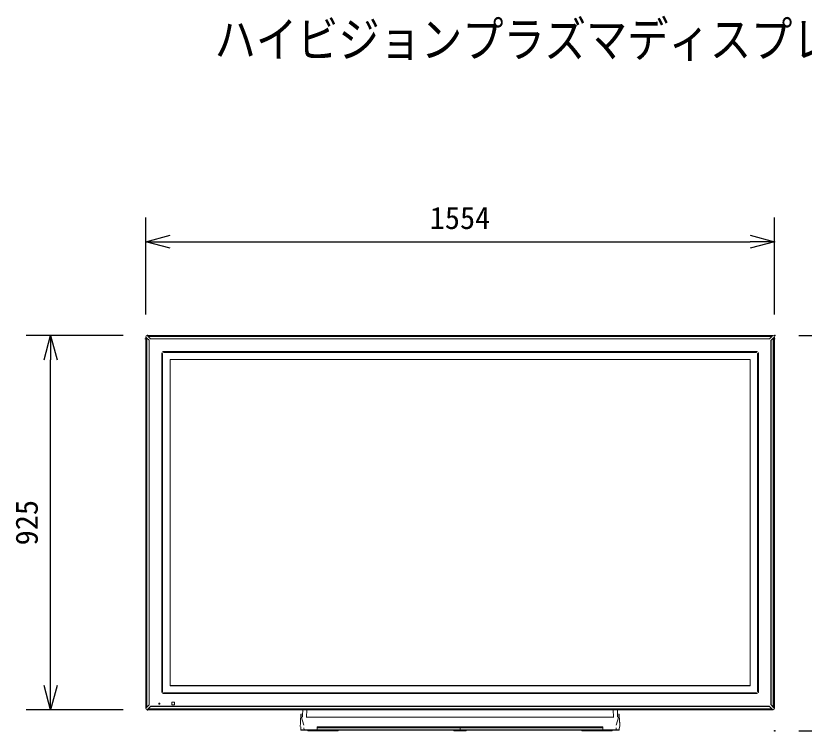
# Model space of a CAD drawing. Units: millimetres, scale not verified. Extents: x -63 to 62, y -56 to 57.
# Drawn here: x -51.9 to 13.1, y -2.1 to 56.8 of the extents above; entities that cross this region are included whole.
import ezdxf
from ezdxf.enums import TextEntityAlignment as Align

# ---------------------------------------------------------------- set-up
doc = ezdxf.new("R2010")
doc.units = ezdxf.units.MM
doc.header["$LTSCALE"] = 0.125
doc.header["$PDMODE"] = 32
doc.header["$PDSIZE"] = 0.0625
for name, color, linetype in [('0-0_0', 7, 'Continuous'), ('0-2_MOJI1', 7, 'Continuous'), ('0-4_Defpoints', 7, 'Continuous'), ('0-6_SUNPO', 7, 'Continuous')]:
    doc.layers.add(name, color=color, linetype=linetype)
doc.layers.add('0-5_GAIKEI', color=1, linetype='Continuous', lineweight=18)
doc.styles.add('ＭＳ ゴシック', font='')
doc.styles.get('ＭＳ ゴシック').set_extended_font_data('MS Gothic')

# ---------------------------------------------------------------- blocks, each defined once
blk = doc.blocks.new('_OPEN30')
at = {"layer": '0-0_0'}
blk.add_line((0, 0), (-1, 0), dxfattribs=at)
blk.add_lwpolyline([(-1, 0.26795), (0, 0), (-1, -0.26795)], dxfattribs=at)
blk = doc.blocks.new('D9')
at = {"layer": '0-4_Defpoints'}
for p in [(-46.8729, 35.3903), (-38.8729, 35.3903), (-38.8729, 4.5503)]:
    blk.add_point(p, dxfattribs=at)
at = {"layer": '0-6_SUNPO'}
for p, q in [((-40.8729, 35.3903), (-48.8729, 35.3903)), ((-46.8729, 6.5503), (-46.8729, 33.3903)), ((-40.8729, 4.5503), (-48.8729, 4.5503))]:
    blk.add_line(p, q, dxfattribs=at)
at = {"layer": '0-6_SUNPO', "xscale": 2, "yscale": 2}
for p, rotation in [((-46.8729, 35.3903), 90), ((-46.8729, 4.5503), 270)]:
    blk.add_blockref('_OPEN30', p, dxfattribs=dict(at, rotation=rotation))
at = {"layer": '0-6_SUNPO', "style": 'ＭＳ ゴシック'}
blk.add_text('925', height=1.833, rotation=90, dxfattribs=at).set_placement((-47.3729, 18.0953), align=Align.BOTTOM_LEFT)
blk = doc.blocks.new('D7')
at = {"layer": '0-4_Defpoints'}
for p in [(12.8011, 35.3903), (20.8011, 35.3903), (12.8011, 2.8136)]:
    blk.add_point(p, dxfattribs=at)
at = {"layer": '0-6_SUNPO'}
for p, q in [((14.8011, 35.3903), (22.8011, 35.3903)), ((20.8011, 4.8136), (20.8011, 33.3903)), ((14.8011, 2.8136), (22.8011, 2.8136))]:
    blk.add_line(p, q, dxfattribs=at)
at = {"layer": '0-6_SUNPO', "xscale": 2, "yscale": 2}
for p, rotation in [((20.8011, 35.3903), 90), ((20.8011, 2.8136), 270)]:
    blk.add_blockref('_OPEN30', p, dxfattribs=dict(at, rotation=rotation))
at = {"layer": '0-6_SUNPO', "style": 'ＭＳ ゴシック'}
blk.add_text('977', height=1.833, rotation=90, dxfattribs=at).set_placement((20.3011, 17.2269), align=Align.BOTTOM_LEFT)
blk = doc.blocks.new('D6')
at = {"layer": '0-4_Defpoints'}
for p in [(12.7738, 43.1072), (-39.0262, 35.1072), (12.7738, 35.1072)]:
    blk.add_point(p, dxfattribs=at)
at = {"layer": '0-6_SUNPO'}
for p, q in [((-39.0262, 37.1072), (-39.0262, 45.1072)), ((12.7738, 37.1072), (12.7738, 45.1072)), ((-37.0262, 43.1072), (10.7738, 43.1072))]:
    blk.add_line(p, q, dxfattribs=at)
at = {"layer": '0-6_SUNPO', "xscale": 2, "yscale": 2, "rotation": 180}
blk.add_blockref('_OPEN30', (-39.0262, 43.1072), dxfattribs=at)
at = {"layer": '0-6_SUNPO', "xscale": 2, "yscale": 2}
blk.add_blockref('_OPEN30', (12.7738, 43.1072), dxfattribs=at)
at = {"layer": '0-6_SUNPO', "style": 'ＭＳ ゴシック'}
blk.add_text('1554', height=1.833, dxfattribs=at).set_placement((-15.6262, 43.6072), align=Align.BOTTOM_LEFT)

msp = doc.modelspace()

# ---------------------------------------------------------------- linework, layer by layer
at = {"layer": '0-5_GAIKEI'}
for p, q in [((-41.1763, 30.3263), (-41.1122, 30.2621)), ((-41.1122, 30.249), (-41.0883, 30.249)), ((-41.1122, 30.249), (-41.1122, -0.1698)), ((-41.0883, 30.249), (-40.9012, 30.0619)), ((-41.0883, -0.1698), (-41.0883, 30.249)), ((-40.9788, 30.3955), (-41.043, 30.4596)), ((-40.9657, 30.3955), (-40.9657, 30.3716)), ((-40.9657, 30.3955), (10.4131, 30.3955)), ((-40.7786, 30.1845), (-40.9657, 30.3716)), ((10.4131, 30.3716), (-40.9657, 30.3716)), ((-40.9012, 30.0619), (-40.8838, 30.0619)), ((-40.9012, 30.0619), (-40.9012, 0.0173)), ((-40.8838, 0.0173), (-40.8838, 30.0619)), ((-40.7786, 30.1845), (-40.7786, 30.1671)), ((-40.7786, 30.1845), (10.226, 30.1845)), ((10.226, 30.1671), (-40.7786, 30.1671)), ((10.226, 30.1845), (10.4131, 30.3716)), ((10.226, 30.1845), (10.226, 30.1671)), ((10.3486, 30.0619), (10.3312, 30.0619)), ((10.3312, 0.0173), (10.3312, 30.0619)), ((10.5358, 30.249), (10.3486, 30.0619)), ((10.3486, 30.0619), (10.3486, 0.0173)), ((10.4131, 30.3955), (10.4131, 30.3716)), ((10.4263, 30.3955), (10.4904, 30.4596)), ((10.5358, -0.1698), (10.5358, 30.249)), ((10.5596, 30.249), (10.5358, 30.249)), ((10.6237, 30.3263), (10.5596, 30.2621)), ((10.5596, 30.249), (10.5596, -0.1698)), ((-39.8634, 1.0484), (-39.8634, 29.0307)), ((-39.8399, 29.0307), (-39.8634, 29.0307)), ((-39.8051, 28.9755), (-39.8399, 29.0307)), ((-39.8065, 1.1229), (-39.8065, 28.9563)), ((-39.7968, 28.9563), (-39.8065, 28.9563)), ((-39.7968, 28.9563), (-39.7968, 1.1229)), ((-39.7968, 28.9563), (-39.793, 28.9563)), ((-39.793, 28.9563), (-39.793, 1.1229)), ((-39.7674, 29.1267), (9.2149, 29.1267)), ((-39.7674, 29.1032), (-39.7122, 29.0684)), ((-39.693, 29.0698), (9.1404, 29.0698)), ((-39.693, 29.0601), (-39.693, 29.0698)), ((9.1404, 29.0601), (-39.693, 29.0601)), ((-39.693, 29.0563), (-39.693, 29.0601)), ((-39.693, 29.0563), (9.1404, 29.0563)), ((9.1404, 29.0601), (9.1404, 29.0698)), ((9.1404, 29.0563), (9.1404, 29.0601)), ((9.2149, 29.1032), (9.1596, 29.0684)), ((9.2149, 29.1032), (9.2149, 29.1267)), ((9.2442, 28.9563), (9.2404, 28.9563)), ((9.2404, 28.9563), (9.2404, 1.1229)), ((9.2539, 28.9563), (9.2442, 28.9563)), ((9.2442, 1.1229), (9.2442, 28.9563)), ((9.2525, 28.9755), (9.2873, 29.0307)), ((9.2539, 28.9563), (9.2539, 1.1229)), ((9.3109, 29.0307), (9.2873, 29.0307)), ((9.3109, 29.0307), (9.3109, 1.0484)), ((-39.1763, 28.4896), (-39.1763, 1.5896)), ((8.6237, 28.4896), (-39.1763, 28.4896)), ((8.6237, 28.4729), (-39.1763, 28.4729)), ((-39.1763, 28.4729), (-39.1763, 1.6063)), ((8.6237, 28.4896), (8.6237, 1.5896)), ((8.6237, 28.4729), (8.6237, 1.6063)), ((8.6237, 1.6063), (-39.1763, 1.6063)), ((8.6237, 1.5896), (-39.1763, 1.5896)), ((-39.8051, 1.1037), (-39.8399, 1.0484)), ((-39.7968, 1.1229), (-39.8065, 1.1229)), ((-39.7968, 1.1229), (-39.793, 1.1229)), ((-39.7674, 0.976), (-39.7122, 1.0108)), ((9.2149, 0.9524), (-39.7674, 0.9524)), ((-39.693, 1.0229), (-39.693, 1.0191)), ((9.1404, 1.0229), (-39.693, 1.0229)), ((-39.693, 1.0094), (-39.693, 1.0191)), ((-39.693, 1.0191), (9.1404, 1.0191)), ((9.1404, 1.0094), (-39.693, 1.0094)), ((9.1404, 1.0229), (9.1404, 1.0191)), ((9.1404, 1.0094), (9.1404, 1.0191)), ((9.2149, 0.976), (9.1596, 1.0108)), ((9.2149, 0.9524), (9.2149, 0.976)), ((9.2442, 1.1229), (9.2404, 1.1229)), ((9.2539, 1.1229), (9.2442, 1.1229)), ((9.2525, 1.1037), (9.2873, 1.0484)), ((-40.9012, 0.0173), (-41.0883, -0.1698)), ((-40.8838, 0.0173), (-40.9012, 0.0173)), ((-40.0938, 0.1671), (-40.0188, 0.1671)), ((-40.0938, 0.0921), (-40.0938, 0.1671)), ((-40.0188, 0.0921), (-40.0938, 0.0921)), ((-40.0188, 0.1671), (-40.0188, 0.0921)), ((-39.0288, 0.2288), (-39.0288, 0.0304)), ((-38.8138, 0.2454), (-39.0121, 0.2454)), ((-39.0121, 0.0138), (-38.8138, 0.0138)), ((-38.7971, 0.0304), (-38.7971, 0.2288)), ((10.3312, 0.0173), (10.3486, 0.0173)), ((10.3486, 0.0173), (10.5358, -0.1698)), ((-41.1122, -0.183), (-41.1763, -0.2471)), ((-41.0883, -0.1698), (-41.1122, -0.1698)), ((-41.043, -0.3804), (-40.9788, -0.3163)), ((-40.9657, -0.2925), (-40.7786, -0.1053)), ((-40.9657, -0.2925), (10.4131, -0.2925)), ((-40.9657, -0.2925), (-40.9657, -0.3163)), ((10.4131, -0.3163), (-40.9657, -0.3163)), ((-40.7786, -0.0879), (-40.7786, -0.1053)), ((-40.7786, -0.0879), (10.226, -0.0879)), ((10.226, -0.1053), (-40.7786, -0.1053)), ((-40.0096, -0.3166), (-39.0096, -0.3166)), ((-40.0096, -0.3697), (-40.0096, -0.3166)), ((-39.9176, -0.375), (-39.1151, -0.375)), ((-39.0096, -0.3691), (-39.0096, -0.3166)), ((-38.0913, -0.3211), (-35.9028, -0.3211)), ((-38.0913, -0.349), (-38.0913, -0.3211)), ((-38.0907, -0.3423), (-38.0913, -0.349)), ((-38.0912, -0.3215), (-35.9027, -0.3215)), ((-38.0907, -0.3407), (-38.0907, -0.3423)), ((-38.0907, -0.3407), (-34.8085, -0.3407)), ((-38.0898, -0.3296), (-37.6631, -0.3296)), ((-37.924, -0.351), (-34.9752, -0.351)), ((-37.9013, -0.3589), (-37.924, -0.351)), ((-37.9013, -0.3589), (-34.998, -0.3589)), ((-37.6684, -0.3215), (-37.6674, -0.3231)), ((-37.6674, -0.3231), (-37.4985, -0.3231)), ((-37.6674, -0.3231), (-37.6609, -0.3331)), ((-37.5028, -0.3296), (-37.0965, -0.3296)), ((-37.4985, -0.3231), (-37.4975, -0.3215)), ((-37.1017, -0.3215), (-37.1007, -0.3231)), ((-37.1007, -0.3231), (-36.9319, -0.3231)), ((-37.1007, -0.3231), (-37.0942, -0.3331)), ((-36.9361, -0.3296), (-36.5298, -0.3296)), ((-36.9319, -0.3231), (-36.9309, -0.3215)), ((-36.535, -0.3215), (-36.534, -0.3231)), ((-36.534, -0.3231), (-36.3652, -0.3231)), ((-36.534, -0.3231), (-36.5276, -0.3331)), ((-36.3694, -0.3296), (-35.9631, -0.3296)), ((-36.3652, -0.3231), (-36.3642, -0.3215)), ((-35.9684, -0.3215), (-35.9674, -0.3231)), ((-35.9674, -0.3231), (-35.9024, -0.3231)), ((-35.9674, -0.3231), (-35.9609, -0.3331)), ((-35.9609, -0.3331), (-35.8962, -0.3331)), ((-35.8635, -0.3231), (-35.7985, -0.3231)), ((-35.8632, -0.3215), (-34.808, -0.3215)), ((-35.8631, -0.3211), (-34.808, -0.3211)), ((-35.8028, -0.3296), (-35.3965, -0.3296)), ((-35.7985, -0.3231), (-35.7975, -0.3215)), ((-35.4017, -0.3215), (-35.4007, -0.3231)), ((-35.2319, -0.3231), (-35.4007, -0.3231)), ((-35.4007, -0.3231), (-35.3942, -0.3331)), ((-35.2383, -0.3331), (-35.3942, -0.3331)), ((-35.2383, -0.3331), (-35.2319, -0.3231)), ((-35.2361, -0.3296), (-34.8094, -0.3296)), ((-35.2319, -0.3231), (-35.2309, -0.3215)), ((-34.998, -0.3589), (-34.9752, -0.351)), ((-34.808, -0.349), (-34.808, -0.3211)), ((-27.8967, -0.3804), (-27.9291, -1.0009)), ((-2.6559, -0.3804), (-2.6235, -1.0009)), ((10.226, -0.0879), (10.226, -0.1053)), ((10.4131, -0.2925), (10.226, -0.1053)), ((10.4131, -0.2925), (10.4131, -0.3163)), ((10.4904, -0.3804), (10.4263, -0.3163)), ((10.5358, -0.1698), (10.5596, -0.1698)), ((10.5596, -0.183), (10.6237, -0.2471)), ((-28.3572, -0.7134), (-28.366, -0.9018)), ((-28.3616, -0.9379), (-28.1521, -1.6596)), ((-27.9466, -1.0009), (-27.9466, -1.001)), ((-2.6059, -1.0009), (-27.9466, -1.0009)), ((-2.6059, -1.001), (-27.9466, -1.001)), ((-2.6059, -1.0009), (-2.6059, -1.001)), ((-2.191, -0.9379), (-2.4005, -1.6596)), ((-2.1953, -0.7134), (-2.1866, -0.9018)), ((-28.443, -1.7271), (-28.443, -1.7271)), ((-28.4356, -1.5866), (-28.4356, -1.5867)), ((-28.4356, -1.5867), (-28.4356, -1.5868)), ((-28.4013, -1.832), (-28.4012, -1.8333)), ((-28.4012, -1.8333), (-28.4012, -1.8332)), ((-28.4012, -1.8333), (-28.4012, -1.8333)), ((-28.3959, -1.9346), (-28.3959, -1.9345)), ((-28.3959, -1.9346), (-28.3959, -1.9346)), ((-28.1437, -1.8658), (-28.1352, -2.0288)), ((-27.0424, -1.8041), (-27.0424, -1.8662)), ((-27.0418, -1.8761), (-27.0417, -2.0288)), ((-15.2763, -1.811), (-15.2763, -1.8671)), ((-15.2763, -1.867), (-15.2763, -1.8769)), ((-15.2763, -1.8769), (-15.2763, -2.0288)), ((-3.5108, -1.8761), (-3.5109, -2.0288)), ((-3.5102, -1.8041), (-3.5102, -1.8662)), ((-2.4089, -1.8658), (-2.4174, -2.0288)), ((-2.1566, -1.9346), (-2.1566, -1.9345)), ((-2.1566, -1.9346), (-2.1566, -1.9346)), ((-2.1513, -1.832), (-2.1513, -1.8333)), ((-2.1513, -1.8333), (-2.1513, -1.8332)), ((-2.1513, -1.8333), (-2.1513, -1.8333)), ((-2.117, -1.5866), (-2.117, -1.5867)), ((-2.117, -1.5867), (-2.117, -1.5868)), ((-2.1096, -1.7271), (-2.1096, -1.7271)), ((-28.391, -2.0288), (-28.1352, -2.0288)), ((-28.1352, -2.0288), (-27.0417, -2.0288)), ((-27.8096, -2.0604), (-27.8096, -2.1171)), ((-27.8096, -2.1171), (-27.3096, -2.1171)), ((-27.3096, -2.0604), (-27.3096, -2.1171)), ((-27.3096, -2.1171), (-25.9763, -2.1171)), ((-27.0417, -2.0288), (-15.2763, -2.0288)), ((-25.4763, -2.1171), (-25.4763, -2.0604)), ((-25.4763, -2.1171), (-25.3196, -2.1171)), ((-25.3196, -2.1171), (-25.3196, -2.0604)), ((-15.2763, -2.0288), (-3.5109, -2.0288)), ((-15.2763, -2.0604), (-15.2763, -2.0288)), ((-14.7773, -2.0604), (-14.7773, -2.1271)), ((-5.0763, -2.1171), (-5.0763, -2.0604)), ((-4.5763, -2.0604), (-4.5763, -2.1171)), ((-2.4174, -2.0288), (-3.5109, -2.0288)), ((-3.243, -2.0604), (-3.243, -2.1171)), ((-2.1616, -2.0288), (-2.4174, -2.0288))]:
    msp.add_line(p, q, dxfattribs=at)
at = {"layer": '0-5_GAIKEI', "color": 7}
for p, q in [((-41.1763, 30.3263), (-41.1763, -0.2471)), ((10.4904, 30.4596), (-41.043, 30.4596)), ((10.6237, 30.3263), (10.6237, -0.2471)), ((10.4904, -0.3804), (-41.043, -0.3804)), ((-28.2385, -0.3804), (-28.2623, -0.8328)), ((-28.2385, -0.3804), (-28.2623, -0.8326)), ((-2.3141, -0.3804), (-2.2903, -0.8326)), ((-28.3905, -0.7436), (-28.4224, -1.3409)), ((-28.2623, -0.8328), (-28.2623, -0.9859)), ((-2.1621, -0.7436), (-2.1301, -1.3409)), ((-28.443, -1.7271), (-28.443, -1.7667)), ((-28.4356, -1.5866), (-28.4276, -1.4368)), ((-28.4262, -1.4121), (-28.4276, -1.4368)), ((-28.4239, -1.369), (-28.4262, -1.4119)), ((-28.4247, -1.3836), (-28.4262, -1.4121)), ((-28.424, -1.3694), (-28.4247, -1.3836)), ((-28.4224, -1.3409), (-28.424, -1.3694)), ((-28.4012, -1.8332), (-28.4037, -1.7859)), ((-28.3959, -1.9345), (-28.4012, -1.8333)), ((-28.391, -2.0288), (-28.3959, -1.9346)), ((-2.1616, -2.0288), (-2.1566, -1.9346)), ((-2.1566, -1.9345), (-2.1513, -1.8333)), ((-2.1513, -1.8332), (-2.1488, -1.7859)), ((-2.1286, -1.369), (-2.1263, -1.4119)), ((-2.1278, -1.3836), (-2.1263, -1.4121)), ((-2.1263, -1.4121), (-2.125, -1.4368)), ((-2.117, -1.5866), (-2.125, -1.4368)), ((-2.1096, -1.7271), (-2.1096, -1.7667)), ((-28.3577, -2.0604), (-2.1949, -2.0604))]:
    msp.add_line(p, q, dxfattribs=at)
at = {"layer": '0-5_GAIKEI'}
for points in [[(-39.8399, 29.0307), (-39.8399, 1.0484), (-39.8634, 1.0484)], [(9.2149, 29.1032), (-39.7674, 29.1032), (-39.7674, 29.1267)], [(9.3109, 1.0484), (9.2873, 1.0484), (9.2873, 29.0307)], [(-39.7674, 0.9524), (-39.7674, 0.976), (9.2149, 0.976)], [(-37.6609, -0.3331), (-37.505, -0.3331), (-37.4985, -0.3231)], [(-37.0942, -0.3331), (-36.9383, -0.3331), (-36.9319, -0.3231)], [(-36.5276, -0.3331), (-36.3717, -0.3331), (-36.3652, -0.3231)], [(-35.8823, -0.3377), (-35.883, -0.3377), (-35.8836, -0.3377)], [(-35.8697, -0.3331), (-35.805, -0.3331), (-35.7985, -0.3231)], [(-34.8085, -0.3407), (-34.8085, -0.3423), (-34.808, -0.349)], [(-25.9763, -2.0604), (-25.9763, -2.1171), (-25.4763, -2.1171)], [(-15.7773, -2.0604), (-15.7773, -2.1271), (-14.7773, -2.1271)], [(-5.0763, -2.1171), (-5.233, -2.1171), (-5.233, -2.0604)], [(-3.243, -2.1171), (-4.5763, -2.1171), (-5.0763, -2.1171)], [(-2.743, -2.0604), (-2.743, -2.1171), (-3.243, -2.1171)]]:
    msp.add_lwpolyline(points, dxfattribs=at)
at = {"layer": '0-5_GAIKEI', "color": 7}
for points in [[(-2.3141, -0.3804), (-2.2903, -0.8328), (-2.2903, -0.9859)], [(-2.1301, -1.3409), (-2.1286, -1.3694), (-2.1278, -1.3836)]]:
    msp.add_lwpolyline(points, dxfattribs=at)
for centre, radius, start, end in [((-41.043, 30.3263), 0.1333, 90, 180), ((10.4904, 30.3263), 0.1333, 0, 90), ((-41.043, -0.2471), 0.1333, 180, 270), ((10.4904, -0.2471), 0.1333, 270, 0), ((-28.3592, -0.7457), 0.0314, 165.9903, 176.02179), ((-2.1934, -0.7457), 0.0314, 3.97821, 14.0097), ((-2468.1909, 126.2268), 2443.101, 356.99784, 357.00114), ((2437.6384, 126.2268), 2443.101, 182.99886, 183.00216), ((-28.3577, -2.0271), 0.0333, 182.99981, 256.36613), ((-2.1949, -2.0271), 0.0333, 283.63387, 357.00019)]:
    msp.add_arc(centre, radius, start, end, dxfattribs=at)
at = {"layer": '0-5_GAIKEI'}
for centre, radius, start, end in [((-44.6559, 30.2486), 3.5437, 0.00711, 0.2196), ((-41.6728, 30.3389), 0.5914, 351.25349, 352.83573), ((-41.0548, 30.9504), 0.5856, 277.15645, 278.75433), ((-40.9653, 33.939), 3.5436, 269.78039, 269.99289), ((10.4127, 33.939), 3.5436, 270.00711, 270.21961), ((10.5023, 30.9504), 0.5856, 261.24567, 262.84355), ((11.1203, 30.3389), 0.5914, 187.16427, 188.74651), ((14.1033, 30.2486), 3.5437, 179.7804, 179.99289), ((-39.6929, 28.9655), 0.0946, 90.02549, 98.82621), ((9.1496, 28.9562), 0.0946, 0.02542, 8.82627), ((-39.7022, 1.123), 0.0946, 180.02542, 188.82627), ((9.1403, 1.1137), 0.0946, 270.02549, 278.82621), ((-39.0121, 0.2288), 0.0167, 90, 180), ((-39.0121, 0.0304), 0.0167, 180, 270), ((-38.8138, 0.2288), 0.0167, 0, 90), ((-38.8138, 0.0304), 0.0167, 270, 0), ((-44.6557, -0.1694), 3.5436, 359.78039, 359.99289), ((-41.6671, -0.259), 0.5856, 7.15645, 8.75433), ((-41.0556, -0.877), 0.5914, 81.25349, 82.83573), ((-40.9653, -3.86), 3.5437, 90.00711, 90.2196), ((-35.8836, -0.3184), 0.0193, 187.92034, 270), ((-35.8823, -0.3184), 0.0193, 270, 352.12355), ((10.4127, -3.86), 3.5437, 89.7804, 89.99289), ((10.5031, -0.877), 0.5914, 97.16427, 98.74651), ((11.1145, -0.259), 0.5856, 171.24567, 172.84355), ((14.1032, -0.1694), 3.5436, 180.00711, 180.21961), ((-15.2325, 9141.7281), 9143.5085, 269.926, 269.99973), ((-15.2764, 80030.0968), 80031.9737, 269.99158, 270), ((-15.2761, 80030.0911), 80031.968, 270, 270.00842), ((-15.3031, 9115.5037), 9117.284, 270.00017, 270.07411), ((-28.3588, -2.0303), 0.0299, 239.0093, 249.46277), ((-28.1019, -2.0271), 0.0333, 182.98206, 269.98414), ((-2.4507, -2.0271), 0.0333, 270.01586, 357.01794)]:
    msp.add_arc(centre, radius, start, end, dxfattribs=at)
for centre, major_axis, ratio, start_param, end_param in [((-41.0622, 30.2621), (0.05, 0.0002), 0.070962, 2.0675191, 3.0891003), ((-40.9788, 30.3455), (-0.0002, -0.05), 0.070962, 3.194085, 4.2156662), ((10.4263, 30.3455), (0.0002, -0.05), 0.070962, 2.0675191, 3.0891003), ((10.5097, 30.2621), (-0.05, 0.0002), 0.070962, 3.194085, 4.2156662), ((-39.8286, 28.9755), (-0.033, 0.005), 0.148807, 3.1945427, 3.9383143), ((-39.7122, 29.0919), (-0.005, 0.033), 0.148807, 2.3448711, 3.0886426), ((9.1596, 29.0919), (0.005, 0.033), 0.148807, 3.1945427, 3.9383142), ((9.2761, 28.9755), (-0.033, -0.005), 0.148807, 5.4864636, 6.2302353), ((-39.8286, 1.1037), (-0.033, -0.005), 0.148807, 2.344871, 3.0886426), ((-39.7122, 0.9872), (0.005, 0.033), 0.148807, 0.05295, 0.7967216), ((9.1596, 0.9872), (-0.005, 0.033), 0.148807, 5.4864637, 6.2302353), ((9.2761, 1.1037), (-0.033, 0.005), 0.148807, 0.05295, 0.7967217), ((-41.0622, -0.183), (-0.05, 0.0002), 0.070962, 0.0524923, 1.0740736), ((-40.9788, -0.2664), (0.0002, -0.05), 0.070962, 5.2091117, 6.230693), ((-38.0621, 0.0118), (0.0292, 0.3333), 0.00455, 3.0896309, 3.1419908), ((-38.0887, -0.3174), (0.002, 0.0233), 0.00455, 2.1220866, 3.0896309), ((-38.094, -0.3733), (0.0073, 0.0833), 0.00455, 5.2636793, 5.3825629), ((-34.8053, -0.3733), (0.0073, -0.0833), 0.00455, 4.0422151, 4.1610987), ((-34.8106, -0.3174), (0.002, -0.0233), 0.00455, 0.0519618, 1.0195061), ((-34.8372, 0.0118), (0.0292, -0.3333), 0.00455, 6.2827872, 6.3351471), ((10.4263, -0.2664), (-0.0002, -0.05), 0.070962, 0.0524923, 1.0740736), ((10.5097, -0.183), (0.05, 0.0002), 0.070962, 5.2091117, 6.230693), ((-28.2993, -0.9906), (-0.00172, -0.00985), 0.856455, 3.0961646, 3.3427435), ((-2.2533, -0.9906), (0.00172, -0.00985), 0.856455, 3.0961646, 3.3427435), ((-27.0419, -1.8059), (0, 0.0333), 0.012522, 0.1033316, 1.5184527), ((-27.0422, -1.8661), (0, 0.01), 0.012462, 1.5825931, 2.9735095), ((-27.0422, -1.8661), (0, 0.01), 0.012462, 2.9735095, 3.0682914), ((-27.0422, -1.8661), (0, 0.01), 0.012462, 3.0682914, 3.1533895), ((-15.2763, -1.8135), (0, -0.0333), 0.000348, 1.6438499, 3.0382691), ((-3.5106, -1.8059), (0, 0.0333), 0.012522, 0.1033316, 1.5184527), ((-3.5103, -1.8661), (0, 0.01), 0.012462, 1.5825931, 2.9735095), ((-3.5103, -1.8661), (0, 0.01), 0.012462, 2.9735095, 3.0682914), ((-3.5103, -1.8661), (0, 0.01), 0.012462, 3.0682914, 3.1533895), ((-27.0413, -2.0271), (0, 0.0333), 0.01247, 1.6231562, 3.1415927), ((-3.5113, -2.0271), (0, 0.0333), 0.01247, 1.6231562, 3.1415927)]:
    msp.add_ellipse(centre, major_axis=major_axis, ratio=ratio, start_param=start_param, end_param=end_param, dxfattribs=at)

# ---------------------------------------------------------------- block references
at = {"layer": '0-6_SUNPO'}
for name in ['D6', 'D9', 'D7']:
    msp.add_blockref(name, (-2.1501, -4.9307), dxfattribs=at)

# ---------------------------------------------------------------- texts
at = {"layer": '0-2_MOJI1', "style": 'ＭＳ ゴシック', "width": 0.85}
msp.add_text('ハイビジョンプラズマディスプレイ据置きスタンド付', height=2.933, dxfattribs=at).set_placement((-35.5006, 52.5089), align=Align.BOTTOM_LEFT)

doc.saveas('drawing.dxf')
